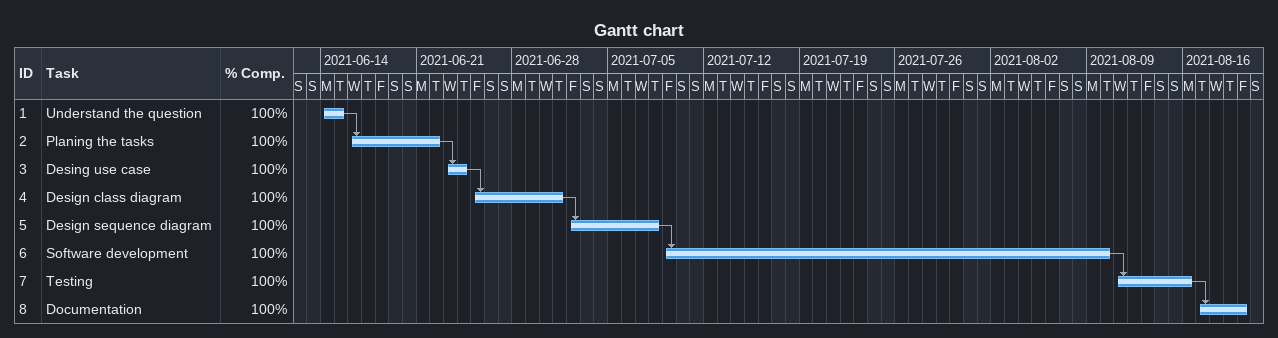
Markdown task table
Gantt chart

| ID | Task | Start | Finish | Predecessors | % complete |
|---|---|---|---|---|---|
| 1 | Understand the question | 2021-06-14 | 2021-06-15 |  | 100 |
| 2 | Planing the tasks | 2021-06-16 | 2021-06-22 | 1 | 100 |
| 3 | Desing use case | 2021-06-23 | 2021-06-24 | 2 | 100 |
| 4 | Design class diagram | 2021-06-25 | 2021-07-01 | 3 | 100 |
| 5 | Design sequence diagram | 2021-07-02 | 2021-07-08 | 4 | 100 |
| 6 | Software development | 2021-07-09 | 2021-08-10 | 5 | 100 |
| 7 | Testing | 2021-08-11 | 2021-08-16 | 6 | 100 |
| 8 | Documentation | 2021-08-17 | 2021-08-20 | 7 | 100 |
